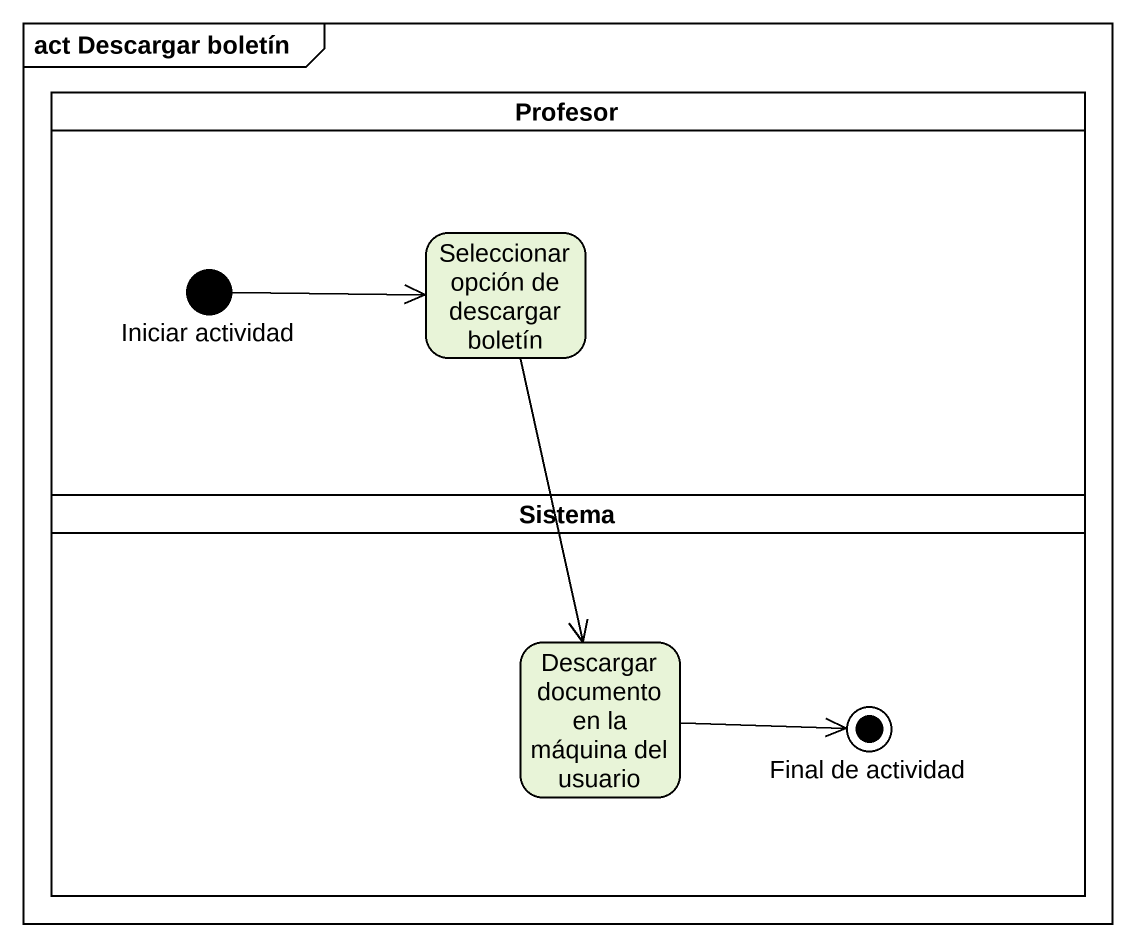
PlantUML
@startuml
mainframe act Descargar boletín
hide empty description
state Profesor <<partition>> {
  state "Iniciar actividad" as Iniciar_actividad <<start>>
  state "Seleccionar opción de descargar boletín" as Seleccionar_opción_de
}
state Sistema <<partition>> {
  state "Descargar documento en la máquina del usuario" as Descargar_documento_en_la
  state "Final de actividad" as Final_de_actividad <<end>>
}
Iniciar_actividad -right-> Seleccionar_opción_de
Seleccionar_opción_de --> Descargar_documento_en_la
Descargar_documento_en_la -right-> Final_de_actividad
@enduml
